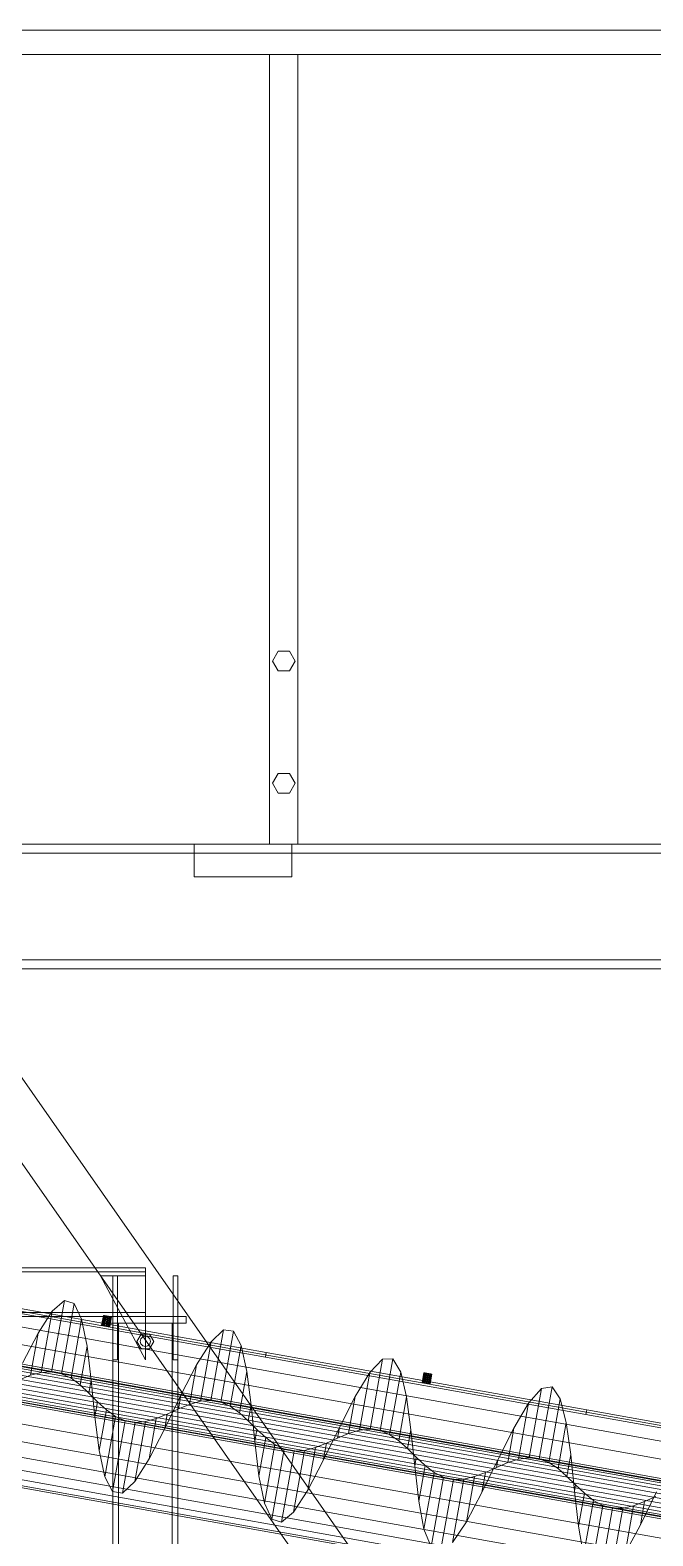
# Model space of a CAD drawing. Header units: millimetres. Extents: x -1970 to 34302, y -65268 to 6837.
# Drawn here: x 838 to 1603, y -33549 to -31700 of the extents above; entities that cross this region are included whole.
import ezdxf

# ---------------------------------------------------------------- set-up
doc = ezdxf.new("R2010")
doc.units = ezdxf.units.MM
for name, color, linetype, lineweight in [('frontal_C01', 7, 'Continuous', 0), ('frontal_dos-mix', 7, 'Continuous', 0), ('frontal_tolva', 7, 'Continuous', 0)]:
    doc.layers.add(name, color=color, linetype=linetype, lineweight=lineweight)

msp = doc.modelspace()

# ---------------------------------------------------------------- linework, layer by layer
at = {"layer": 'frontal_C01'}
for p, q in [((980, -33220.062), (-980, -33220.062)), ((980, -33225.062), (-980, -33225.062)), ((980, -33333.062), (925, -33230.062)), ((925, -33230.062), (980, -33230.062)), ((940, -33333.062), (940, -33230.062)), ((940, -33230.062), (946, -33230.062)), ((946, -33333.062), (946, -33230.062)), ((980, -33220.062), (980, -33225.062)), ((980, -33225.062), (980, -33275.062)), ((980, -33230.062), (980, -33333.062)), ((1014, -33333.062), (1014, -33230.062)), ((1014, -33230.062), (1020, -33230.062)), ((1020, -33333.062), (1020, -33230.062)), ((980, -33275.062), (-980, -33275.062)), ((980, -33280.062), (-980, -33280.062)), ((930, -33280.062), (1030, -33280.062)), ((930, -33288.062), (930, -33280.062)), ((930, -33288.062), (1030, -33288.062)), ((940, -33288.062), (947, -33288.062)), ((940, -35975), (940, -33288.062)), ((947, -35975), (947, -33288.062)), ((947, -33288.062), (1013, -33288.062)), ((980, -33275.062), (980, -33280.062)), ((1013, -33288.062), (1020, -33288.062)), ((1013, -35975), (1013, -33288.062)), ((1020, -35975), (1020, -33288.062)), ((1030, -33288.062), (1030, -33280.062)), ((969.6, -33310.562), (974.8, -33301.555)), ((973.6, -33310.562), (974.457, -33307.362)), ((974.457, -33307.362), (976.8, -33305.019)), ((974.8, -33301.555), (985.2, -33301.555)), ((976.8, -33305.019), (980, -33304.162)), ((980, -33304.162), (983.2, -33305.019)), ((983.2, -33305.019), (985.543, -33307.362)), ((985.2, -33301.555), (990.4, -33310.562)), ((985.543, -33307.362), (986.4, -33310.562)), ((974.8, -33319.568), (969.6, -33310.562)), ((974.457, -33313.762), (973.6, -33310.562)), ((976.8, -33316.104), (974.457, -33313.762)), ((985.2, -33319.568), (974.8, -33319.568)), ((980, -33316.962), (976.8, -33316.104)), ((983.2, -33316.104), (980, -33316.962)), ((985.543, -33313.762), (983.2, -33316.104)), ((990.4, -33310.562), (985.2, -33319.568)), ((986.4, -33310.562), (985.543, -33313.762)), ((946, -33333.062), (940, -33333.062)), ((1020, -33333.062), (1014, -33333.062))]:
    msp.add_line(p, q, dxfattribs=at)
at = {"layer": 'frontal_dos-mix'}
for p, q in [((265.556, -33172.991), (1915.556, -33467.991)), ((1912.222, -33486.638), (262.222, -33191.638)), ((1908.419, -33507.911), (258.419, -33212.911)), ((1951.156, -33552.972), (173.185, -33235.092)), ((1951.957, -33548.486), (173.987, -33230.607)), ((1952.573, -33545.045), (174.602, -33227.165)), ((1952.96, -33542.881), (174.989, -33225.002)), ((1953.091, -33542.143), (175.121, -33224.264)), ((1948.217, -33569.405), (170.247, -33251.525)), ((171.249, -33245.92), (1949.22, -33563.8)), ((1950.222, -33558.195), (172.251, -33240.315)), ((1904.292, -33530.994), (254.292, -33235.994)), ((1128.572, -33324.24), (734.815, -33253.842)), ((1945.348, -33585.456), (167.377, -33267.577)), ((1945.48, -33584.719), (167.509, -33266.839)), ((1945.866, -33582.555), (167.896, -33264.675)), ((1946.482, -33579.113), (168.511, -33261.234)), ((1947.284, -33574.628), (169.313, -33256.749)), ((1900, -33555), (250, -33260)), ((1127.516, -33330.147), (733.759, -33259.748)), ((880.544, -33260.568), (864.928, -33347.909)), ((880.544, -33260.568), (865.605, -33273.576)), ((892.563, -33263.889), (877.111, -33350.317)), ((892.563, -33263.889), (880.544, -33260.568)), ((901.693, -33283.367), (892.563, -33263.889)), ((1895.708, -33579.006), (245.708, -33284.006)), ((865.605, -33273.576), (848.155, -33300.631)), ((865.605, -33273.576), (852.172, -33348.708)), ((901.693, -33283.367), (888.725, -33355.899)), ((908.4, -33316.405), (901.693, -33283.367)), ((926.351, -33290.512), (928.463, -33278.699)), ((926.519, -33290.542), (926.351, -33290.512)), ((926.519, -33290.542), (928.631, -33278.729)), ((927.011, -33290.63), (926.519, -33290.542)), ((927.011, -33290.63), (929.122, -33278.817)), ((927.793, -33290.77), (927.011, -33290.63)), ((927.793, -33290.77), (929.905, -33278.957)), ((928.812, -33290.952), (927.793, -33290.77)), ((928.631, -33278.729), (928.463, -33278.699)), ((929.122, -33278.817), (928.631, -33278.729)), ((928.812, -33290.952), (930.924, -33279.139)), ((929.905, -33278.957), (929.122, -33278.817)), ((930.924, -33279.139), (929.905, -33278.957)), ((929.999, -33291.164), (932.111, -33279.352)), ((932.111, -33279.352), (930.924, -33279.139)), ((933.385, -33279.579), (931.273, -33291.392)), ((933.385, -33279.579), (932.111, -33279.352)), ((932.547, -33291.62), (934.659, -33279.807)), ((933.385, -33279.579), (934.659, -33279.807)), ((933.734, -33291.832), (935.846, -33280.019)), ((934.659, -33279.807), (935.846, -33280.019)), ((934.753, -33292.014), (936.865, -33280.202)), ((935.536, -33292.154), (937.648, -33280.342)), ((935.846, -33280.019), (936.865, -33280.202)), ((936.027, -33292.242), (938.139, -33280.429)), ((936.195, -33292.272), (938.307, -33280.459)), ((936.865, -33280.202), (937.648, -33280.342)), ((937.648, -33280.342), (938.139, -33280.429)), ((938.139, -33280.429), (938.307, -33280.459)), ((1891.581, -33602.089), (241.581, -33307.089)), ((848.155, -33300.631), (828.98, -33337.338)), ((848.155, -33300.631), (838.923, -33352.267)), ((929.999, -33291.164), (928.812, -33290.952)), ((931.273, -33291.392), (929.999, -33291.164)), ((932.547, -33291.62), (931.273, -33291.392)), ((932.547, -33291.62), (933.734, -33291.832)), ((933.734, -33291.832), (934.753, -33292.014)), ((934.753, -33292.014), (935.536, -33292.154)), ((935.536, -33292.154), (936.027, -33292.242)), ((936.027, -33292.242), (936.195, -33292.272)), ((1075.943, -33296.408), (1060.453, -33383.044)), ((1075.943, -33296.408), (1060.705, -33311.088)), ((1088.284, -33297.925), (1072.699, -33385.098)), ((1088.284, -33297.925), (1075.943, -33296.408)), ((1097.712, -33315.739), (1088.284, -33297.925)), ((908.4, -33316.405), (899.864, -33364.145)), ((913.51, -33358.368), (908.4, -33316.405)), ((1060.705, -33311.088), (1043.025, -33339.431)), ((1060.705, -33311.088), (1047.638, -33384.172)), ((1097.712, -33315.739), (1084.372, -33390.353)), ((1104.646, -33347.502), (1097.712, -33315.739)), ((1128.572, -33324.24), (1127.516, -33330.147)), ((1522.328, -33394.639), (1128.572, -33324.24)), ((1887.778, -33623.362), (237.778, -33328.362)), ((1043.025, -33339.431), (1023.722, -33376.851)), ((1043.025, -33339.431), (1034.344, -33387.983)), ((1521.272, -33400.546), (1127.516, -33330.147)), ((1271.307, -33332.44), (1255.776, -33348.762)), ((1271.307, -33332.44), (1255.971, -33418.217)), ((1283.971, -33332.154), (1268.28, -33419.917)), ((1283.971, -33332.154), (1271.307, -33332.44)), ((1293.701, -33348.276), (1283.971, -33332.154)), ((1881.708, -33657.311), (231.708, -33362.311)), ((1884.444, -33642.009), (234.444, -33347.009)), ((825.335, -33357.721), (838.923, -33352.267)), ((838.923, -33352.267), (852.172, -33348.708)), ((852.172, -33348.708), (864.928, -33347.909)), ((864.928, -33347.909), (877.111, -33350.317)), ((877.111, -33350.317), (888.725, -33355.899)), ((888.725, -33355.899), (899.864, -33364.145)), ((899.864, -33364.145), (910.689, -33374.144)), ((913.51, -33358.368), (910.689, -33374.144)), ((918.093, -33403.281), (913.51, -33358.368)), ((1104.646, -33347.502), (1095.556, -33398.349)), ((1109.881, -33388.771), (1104.646, -33347.502)), ((1255.776, -33348.762), (1237.875, -33378.339)), ((1255.776, -33348.762), (1243.099, -33419.667)), ((1293.701, -33348.276), (1280.013, -33424.84)), ((1300.873, -33378.712), (1293.701, -33348.276)), ((1320.107, -33360.911), (1322.219, -33349.098)), ((1320.275, -33360.941), (1320.107, -33360.911)), ((1320.275, -33360.941), (1322.387, -33349.128)), ((1320.767, -33361.029), (1320.275, -33360.941)), ((1320.767, -33361.029), (1322.879, -33349.216)), ((1321.549, -33361.169), (1320.767, -33361.029)), ((1321.549, -33361.169), (1323.661, -33349.356)), ((1322.568, -33361.351), (1321.549, -33361.169)), ((1322.387, -33349.128), (1322.219, -33349.098)), ((1322.879, -33349.216), (1322.387, -33349.128)), ((1322.568, -33361.351), (1324.68, -33349.538)), ((1323.755, -33361.563), (1322.568, -33361.351)), ((1323.661, -33349.356), (1322.879, -33349.216)), ((1324.68, -33349.538), (1323.661, -33349.356)), ((1323.755, -33361.563), (1325.867, -33349.751)), ((1325.029, -33361.791), (1323.755, -33361.563)), ((1325.867, -33349.751), (1324.68, -33349.538)), ((1327.141, -33349.978), (1325.029, -33361.791)), ((1326.303, -33362.019), (1325.029, -33361.791)), ((1327.141, -33349.978), (1325.867, -33349.751)), ((1326.303, -33362.019), (1328.415, -33350.206)), ((1326.303, -33362.019), (1327.49, -33362.231)), ((1327.141, -33349.978), (1328.415, -33350.206)), ((1327.49, -33362.231), (1329.602, -33350.418)), ((1327.49, -33362.231), (1328.51, -33362.413)), ((1328.415, -33350.206), (1329.602, -33350.418)), ((1328.51, -33362.413), (1330.622, -33350.601)), ((1328.51, -33362.413), (1329.292, -33362.553)), ((1329.292, -33362.553), (1331.404, -33350.74)), ((1329.292, -33362.553), (1329.784, -33362.641)), ((1329.602, -33350.418), (1330.622, -33350.601)), ((1329.784, -33362.641), (1331.896, -33350.828)), ((1329.784, -33362.641), (1329.951, -33362.671)), ((1329.951, -33362.671), (1332.063, -33350.858)), ((1330.622, -33350.601), (1331.404, -33350.74)), ((1331.404, -33350.74), (1331.896, -33350.828)), ((1331.896, -33350.828), (1332.063, -33350.858)), ((1878, -33678.049), (228, -33383.049)), ((1878.423, -33675.684), (228.423, -33380.684)), ((1879.675, -33668.682), (229.675, -33373.682)), ((910.689, -33374.144), (921.411, -33384.722)), ((1023.722, -33376.851), (1003.859, -33417.398)), ((1023.722, -33376.851), (1020.731, -33393.578)), ((1047.638, -33384.172), (1060.453, -33383.044)), ((1060.453, -33383.044), (1072.699, -33385.098)), ((1237.875, -33378.339), (1218.457, -33416.401)), ((1237.875, -33378.339), (1229.761, -33423.721)), ((1300.873, -33378.712), (1291.243, -33432.574)), ((1306.244, -33419.217), (1300.873, -33378.712)), ((1466.637, -33368.662), (1450.819, -33386.592)), ((1466.637, -33368.662), (1451.482, -33453.428)), ((1479.623, -33366.578), (1463.854, -33454.774)), ((1479.623, -33366.578), (1466.637, -33368.662)), ((1489.66, -33380.983), (1475.648, -33459.36)), ((1489.66, -33380.983), (1479.623, -33366.578)), ((1497.078, -33410.04), (1489.66, -33380.983)), ((918.093, -33403.281), (921.411, -33384.722)), ((921.411, -33384.722), (932.255, -33394.618)), ((923.296, -33444.724), (932.255, -33394.618)), ((932.255, -33394.618), (943.427, -33402.675)), ((993.401, -33405.348), (1007.008, -33399.787)), ((1003.859, -33417.398), (1007.008, -33399.787)), ((1007.008, -33399.787), (1020.731, -33393.578)), ((1020.731, -33393.578), (1034.344, -33387.983)), ((1034.344, -33387.983), (1047.638, -33384.172)), ((1072.699, -33385.098), (1084.372, -33390.353)), ((1084.372, -33390.353), (1095.556, -33398.349)), ((1095.556, -33398.349), (1106.405, -33408.211)), ((1109.881, -33388.771), (1106.405, -33408.211)), ((1114.466, -33433.674), (1109.881, -33388.771)), ((1450.819, -33386.592), (1432.707, -33417.348)), ((1450.819, -33386.592), (1438.554, -33455.194)), ((1522.328, -33394.639), (1521.272, -33400.546)), ((1915.028, -33470.945), (1521.272, -33400.546)), ((1916.084, -33465.038), (1522.328, -33394.639)), ((923.296, -33444.724), (918.093, -33403.281)), ((930.175, -33476.799), (943.427, -33402.675)), ((939.53, -33495.017), (955.086, -33408.009)), ((943.427, -33402.675), (955.086, -33408.009)), ((951.794, -33496.969), (967.317, -33410.149)), ((955.086, -33408.009), (967.317, -33410.149)), ((966.96, -33482.69), (980.117, -33409.1)), ((967.317, -33410.149), (980.117, -33409.1)), ((980.117, -33409.1), (993.401, -33405.348)), ((984.586, -33454.653), (993.401, -33405.348)), ((1003.859, -33417.398), (984.586, -33454.653)), ((1106.405, -33408.211), (1117.127, -33418.787)), ((1114.466, -33433.674), (1117.127, -33418.787)), ((1117.127, -33418.787), (1127.947, -33428.817)), ((1218.457, -33416.401), (1198.603, -33456.901)), ((1218.457, -33416.401), (1216.125, -33429.442)), ((1229.761, -33423.721), (1243.099, -33419.667)), ((1243.099, -33419.667), (1255.971, -33418.217)), ((1255.971, -33418.217), (1268.28, -33419.917)), ((1268.28, -33419.917), (1280.013, -33424.84)), ((1306.244, -33419.217), (1302.119, -33442.287)), ((1310.844, -33464.035), (1306.244, -33419.217)), ((1432.707, -33417.348), (1413.187, -33455.98)), ((1432.707, -33417.348), (1425.175, -33459.479)), ((1497.078, -33410.04), (1486.926, -33466.823)), ((1502.598, -33449.713), (1497.078, -33410.04)), ((1119.548, -33475.794), (1114.466, -33433.674)), ((1119.548, -33475.794), (1127.947, -33428.817)), ((1126.2, -33509.132), (1139.075, -33437.121)), ((1127.947, -33428.817), (1139.075, -33437.121)), ((1139.075, -33437.121), (1150.676, -33442.781)), ((1188.823, -33441.06), (1202.404, -33435.641)), ((1198.603, -33456.901), (1202.404, -33435.641)), ((1202.404, -33435.641), (1216.125, -33429.442)), ((1216.125, -33429.442), (1229.761, -33423.721)), ((1280.013, -33424.84), (1291.243, -33432.574)), ((1291.243, -33432.574), (1302.119, -33442.287)), ((930.175, -33476.799), (923.296, -33444.724)), ((984.586, -33454.653), (966.96, -33482.69)), ((1135.26, -33529.007), (1150.676, -33442.781)), ((1147.201, -33532.762), (1162.843, -33445.275)), ((1150.676, -33442.781), (1162.843, -33445.275)), ((1162.067, -33520.162), (1175.585, -33444.556)), ((1162.843, -33445.275), (1175.585, -33444.556)), ((1175.585, -33444.556), (1188.823, -33441.06)), ((1179.46, -33493.426), (1188.823, -33441.06)), ((1198.603, -33456.901), (1179.46, -33493.426)), ((1302.119, -33442.287), (1312.844, -33452.846)), ((1310.844, -33464.035), (1312.844, -33452.846)), ((1312.844, -33452.846), (1323.643, -33462.995)), ((1413.187, -33455.98), (1393.356, -33496.357)), ((1413.187, -33455.98), (1411.519, -33465.312)), ((1425.175, -33459.479), (1438.554, -33455.194)), ((1438.554, -33455.194), (1451.482, -33453.428)), ((1451.482, -33453.428), (1463.854, -33454.774)), ((1463.854, -33454.774), (1475.648, -33459.36)), ((1502.598, -33449.713), (1497.832, -33476.372)), ((1507.227, -33494.37), (1502.598, -33449.713)), ((1315.818, -33506.761), (1310.844, -33464.035)), ((1315.818, -33506.761), (1323.643, -33462.995)), ((1322.255, -33541.305), (1334.729, -33471.536)), ((1323.643, -33462.995), (1334.729, -33471.536)), ((1334.729, -33471.536), (1346.272, -33477.515)), ((1384.248, -33476.749), (1397.802, -33471.487)), ((1393.356, -33496.357), (1397.802, -33471.487)), ((1397.802, -33471.487), (1411.519, -33465.312)), ((1411.519, -33465.312), (1425.175, -33459.479)), ((1475.648, -33459.36), (1486.926, -33466.823)), ((1486.926, -33466.823), (1497.832, -33476.372)), ((939.53, -33495.017), (930.175, -33476.799)), ((966.96, -33482.69), (951.794, -33496.969)), ((1126.2, -33509.132), (1119.548, -33475.794)), ((1179.46, -33493.426), (1162.067, -33520.162)), ((1331.024, -33562.806), (1346.272, -33477.515)), ((1342.643, -33568.362), (1358.376, -33480.363)), ((1346.272, -33477.515), (1358.376, -33480.363)), ((1357.204, -33557.466), (1371.058, -33479.978)), ((1358.376, -33480.363), (1371.058, -33479.978)), ((1371.058, -33479.978), (1384.248, -33476.749)), ((1374.355, -33532.084), (1384.248, -33476.749)), ((1497.832, -33476.372), (1508.562, -33486.9)), ((1507.227, -33494.37), (1508.562, -33486.9)), ((1508.562, -33486.9), (1519.342, -33497.154)), ((951.794, -33496.969), (939.53, -33495.017)), ((1135.26, -33529.007), (1126.2, -33509.132)), ((1322.255, -33541.305), (1315.818, -33506.761)), ((1393.356, -33496.357), (1374.355, -33532.084)), ((1512.105, -33537.631), (1507.227, -33494.37)), ((1512.105, -33537.631), (1519.342, -33497.154)), ((1518.337, -33573.324), (1530.388, -33505.921)), ((1519.342, -33497.154), (1530.388, -33505.921)), ((1526.821, -33596.416), (1541.876, -33512.213)), ((1530.388, -33505.921), (1541.876, -33512.213)), ((1541.876, -33512.213), (1553.916, -33515.412)), ((1566.537, -33515.368), (1579.678, -33512.413)), ((1569.272, -33570.619), (1579.678, -33512.413)), ((1579.678, -33512.413), (1593.202, -33507.321)), ((1607.914, -33495.58), (1588.118, -33535.757)), ((1588.118, -33535.757), (1593.202, -33507.321)), ((1593.202, -33507.321), (1606.912, -33501.185)), ((1147.201, -33532.762), (1135.26, -33529.007)), ((1162.067, -33520.162), (1147.201, -33532.762)), ((1538.12, -33603.766), (1553.916, -33515.412)), ((1552.372, -33594.598), (1566.537, -33515.368)), ((1553.916, -33515.412), (1566.537, -33515.368)), ((1331.024, -33562.806), (1322.255, -33541.305)), ((1374.355, -33532.084), (1357.204, -33557.466)), ((1518.337, -33573.324), (1512.105, -33537.631)), ((1588.118, -33535.757), (1569.272, -33570.619))]:
    msp.add_line(p, q, dxfattribs=at)
at = {"layer": 'frontal_tolva'}
for p, q in [((-1725, -31700), (1725, -31700)), ((-1725, -31730), (1725, -31730)), ((1132.5, -32700), (1132.5, -31730)), ((1132.5, -31730), (1167.5, -31730)), ((1167.5, -32700), (1167.5, -31730)), ((1136, -32475), (1143, -32462.876)), ((1143, -32487.124), (1136, -32475)), ((1143, -32462.876), (1157, -32462.876)), ((1157, -32462.876), (1164, -32475)), ((1164, -32475), (1157, -32487.124)), ((1157, -32487.124), (1143, -32487.124)), ((1136, -32625), (1143, -32612.876)), ((1143, -32637.124), (1136, -32625)), ((1143, -32612.876), (1157, -32612.876)), ((1157, -32612.876), (1164, -32625)), ((1164, -32625), (1157, -32637.124)), ((1157, -32637.124), (1143, -32637.124)), ((-1821.5, -32700), (1821.5, -32700)), ((-1821.5, -32711), (1821.5, -32711)), ((-1725, -32700), (1725, -32700)), ((1160, -32700), (1040, -32700)), ((1040, -32740), (1040, -32700)), ((1167.5, -32700), (1132.5, -32700)), ((1160, -32740), (1160, -32700)), ((1160, -32740), (1040, -32740)), ((-1821.5, -32842), (1821.5, -32842)), ((1769.584, -34332.806), (722.584, -32835.806)), ((-1821.5, -32853), (1821.5, -32853)), ((1720.416, -34367.194), (673.416, -32870.194))]:
    msp.add_line(p, q, dxfattribs=at)

doc.saveas('drawing.dxf')
